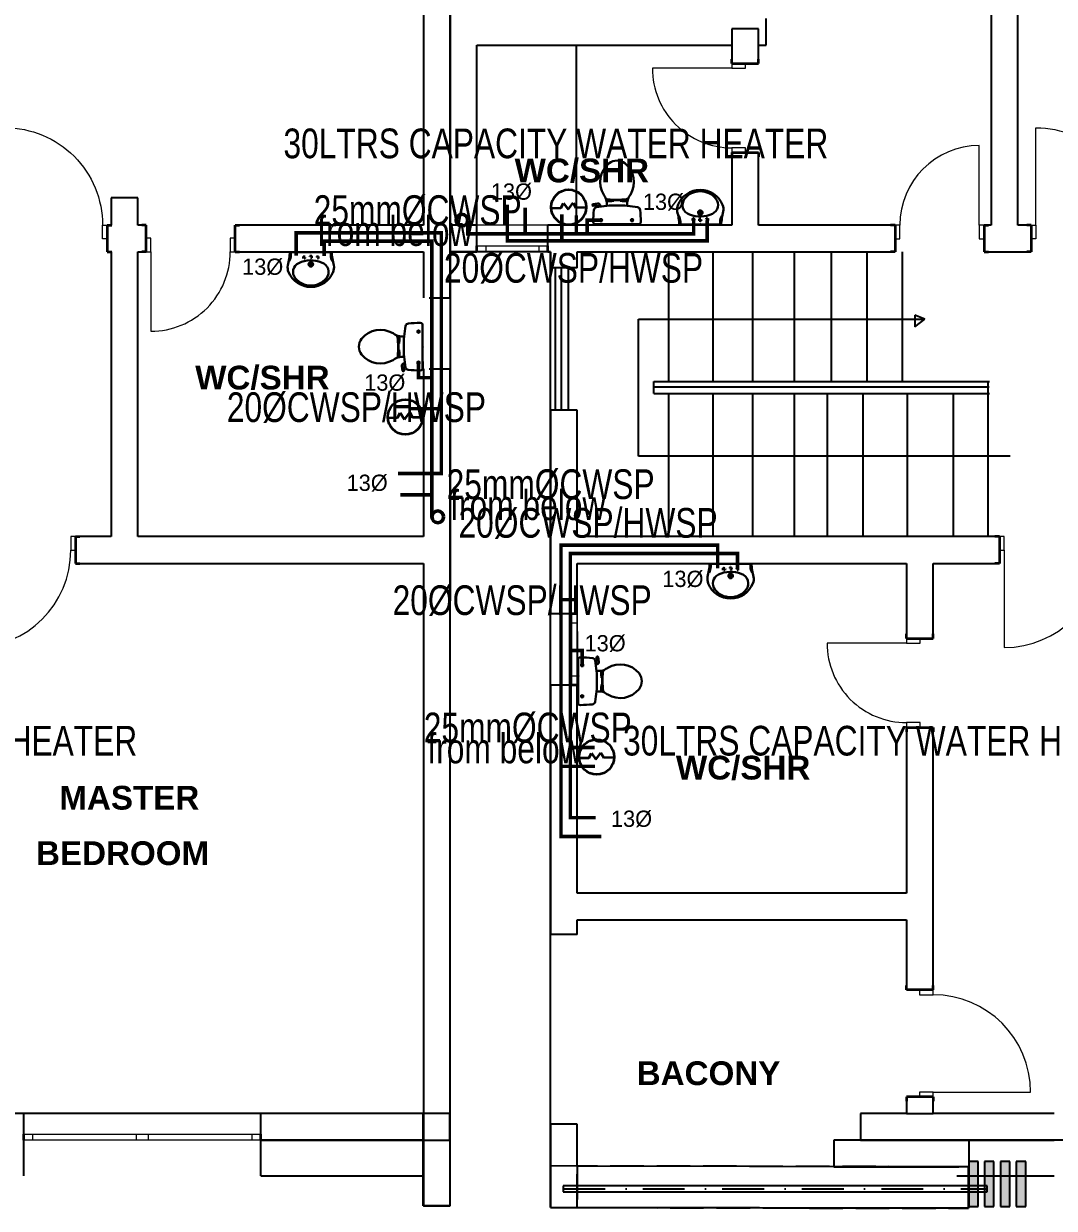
# Model space of a CAD drawing. Header units: inches. Extents: x 23 to 2032867, y 13 to 664695.
# Drawn here: x 450831 to 459518, y 490587 to 500566 of the extents above; entities that cross this region are included whole.
import ezdxf

# ---------------------------------------------------------------- set-up
doc = ezdxf.new("R2010")
doc.units = ezdxf.units.IN
doc.header["$MEASUREMENT"] = 0
for name, pattern in [('ACAD_ISO10W100', [18, 12, -3, 0, -3]), ('DASHDOT', [1, 0.5, -0.25, 0, -0.25]), ('DASHED1', [1, 0.3, -0.4, 0.3]), ('Dot & Dashed', [670.277762, 352.777767, -176.388884, 0, -141.111112]), ('DOTDASH', [1, 0.3, -0.2, 0, -0.2, 0.3]), ('Hidden Line', [391.222223, 282.222223, -109])]:
    doc.linetypes.add(name, pattern=pattern)
for name, color, linetype, lineweight, true_color in [('2D Drafting - General_Pen_No__62', 7, 'Continuous', 20, 0xaaaaaa), ('2D Drafting - General_Pen_No__82', 7, 'Continuous', 20, 0xaaaaaa), ('Annotation - Text_Pen_No__86', 7, 'Continuous', 20, 0x5555ff), ('ARCHICAD Doors_Pen_No__23', 7, 'Continuous', 20, 0xff6600), ('ARCHICAD Doors_Pen_No__3', 7, 'Continuous', 18, 0xff6600), ('ARCHICAD Windows_Pen_No__23', 7, 'Continuous', 20, 0xff6600), ('ARCHICAD Windows_Pen_No__3', 7, 'Continuous', 18, 0xff6600), ('Structural - Bearing_Pen_No__160', 7, 'Continuous', 20, 0xb4a35c), ('Structural - Bearing_Pen_No__87', 7, 'Continuous', 20, 0x6a6a6a), ('Structural - Bearing_Pen_No__89', 7, 'Continuous', 20, 0x71cebe)]:
    doc.layers.add(name, color=color, linetype=linetype, lineweight=lineweight, true_color=true_color)
for name, color, linetype, lineweight in [('ARCHICAD Doors_Pen_No__27', 7, 'Continuous', 35), ('ARCHICAD Windows_Pen_No__27', 7, 'Continuous', 35), ('Building', 8, 'Continuous', 18), ('Interior - Furniture _Pen_No__16', 124, 'Continuous', 20), ('Interior - Furniture _Pen_No__75', 6, 'Continuous', 20), ('Structural - Bearing_Pen_No__27', 7, 'Continuous', 35), ('WATER SUPPLY', 5, 'ACAD_ISO10W100', 50), ('watersupply', 4, 'DASHDOT', 25)]:
    doc.layers.add(name, color=color, linetype=linetype, lineweight=lineweight)
doc.styles.add('GENERATED_STYLE_2', font='arialbd.ttf')
doc.styles.add('SPIRITTXTSTYLE1', font='ORIG2')

msp = doc.modelspace()

# ---------------------------------------------------------------- hatches: boundary and pattern name
at = {"layer": 'Structural - Bearing_Pen_No__160', "linetype": 'Continuous', "lineweight": 25}
for points in [[(458796.898, 490979.81), (458796.898, 490600.78), (458876.898, 490600.78), (458876.898, 490979.81)], [(458928.732, 490979.81), (458928.732, 490600.78), (459008.732, 490600.78), (459008.732, 490979.81)], [(459063.484, 490979.81), (459063.484, 490600.78), (459143.484, 490600.78), (459143.484, 490979.81)], [(459198.235, 490979.81), (459198.235, 490600.78), (459278.235, 490600.78), (459278.235, 490979.81)]]:
    msp.add_hatch(color=8, dxfattribs=at).paths.add_polyline_path(points)

# ---------------------------------------------------------------- linework, layer by layer
at = {"color": 8, "linetype": 'Hidden Line'}
for p, q in [((455272.737, 490943.445), (455272.737, 490592.982)), ((455497.737, 490943.015), (455272.737, 490943.445)), ((458796.401, 490936.705), (455497.737, 490943.015)), ((455497.737, 490943.015), (455497.737, 490593.014)), ((455497.737, 490592.552), (455497.737, 490943.015)), ((458795.731, 490586.706), (458796.401, 490936.705)), ((455272.737, 490592.982), (455497.737, 490592.552)), ((455497.737, 490593.014), (458795.731, 490586.706))]:
    msp.add_line(p, q, dxfattribs=at)
at = {"layer": '2D Drafting - General_Pen_No__62', "color": 8, "linetype": 'Continuous', "lineweight": 25}
for p, q in [((456013.948, 496923.417), (456013.948, 498077.735)), ((456013.948, 498077.735), (458427.856, 498077.735)), ((458427.856, 498077.735), (458343.183, 498111.242)), ((458343.183, 498111.242), (458343.183, 498012.168)), ((458343.183, 498012.168), (458427.856, 498077.735)), ((459146.933, 496923.417), (456013.948, 496923.417))]:
    msp.add_line(p, q, dxfattribs=at)
at = {"layer": '2D Drafting - General_Pen_No__82', "color": 8, "linetype": 'Continuous', "lineweight": 25}
for p, q in [((456268.383, 497555.599), (456268.383, 498644.809)), ((456268.383, 497555.599), (456268.383, 498644.809)), ((456644.286, 497555.599), (456644.286, 498644.809)), ((456644.286, 497555.599), (456644.286, 498644.809)), ((456977.301, 497555.599), (456977.301, 498644.809)), ((456977.301, 497555.599), (456977.301, 498644.809)), ((457329.454, 497555.599), (457329.454, 498644.809)), ((457329.454, 497555.599), (457329.454, 498644.809)), ((457639.974, 497555.599), (457639.974, 498644.809)), ((457639.974, 497555.599), (457639.974, 498644.809)), ((457939.974, 497555.599), (457939.974, 498644.809)), ((457939.974, 497555.599), (457939.974, 498644.809)), ((458239.974, 497555.599), (458239.974, 498644.809)), ((458239.974, 497555.599), (458239.974, 498644.809)), ((455310.118, 498507.76), (455310.118, 497315.188)), ((455310.118, 498507.76), (455310.118, 497315.188)), ((455360.572, 498507.76), (455360.572, 497315.188)), ((455360.572, 498507.76), (455360.572, 497315.188)), ((455421.834, 498513.696), (455421.834, 497306.635)), ((455421.834, 498513.696), (455421.834, 497306.635)), ((456142.239, 497552.047), (458970.888, 497552.047)), ((456142.239, 497451.674), (456142.239, 497552.047)), ((456142.239, 497552.047), (458970.888, 497552.047)), ((456142.239, 497451.674), (456142.239, 497552.047)), ((456142.239, 497507.437), (458970.01, 497507.437)), ((456142.239, 497507.437), (458970.01, 497507.437)), ((458958.608, 497555.599), (458958.608, 496244.955)), ((458958.608, 497555.599), (458958.608, 496244.955)), ((456142.239, 497451.674), (458970.888, 497451.674)), ((456142.239, 497451.674), (458970.888, 497451.674)), ((456268.383, 496244.955), (456268.383, 497455.225)), ((456268.383, 496244.955), (456268.383, 497455.225)), ((456644.286, 496244.955), (456644.286, 497455.225)), ((456644.286, 496244.955), (456644.286, 497455.225)), ((456977.301, 496244.955), (456977.301, 497455.225)), ((456977.301, 496244.955), (456977.301, 497455.225)), ((457329.454, 496244.955), (457329.454, 497455.225)), ((457329.454, 496244.955), (457329.454, 497455.225)), ((457606.298, 496244.955), (457606.298, 497455.225)), ((457606.298, 496244.955), (457606.298, 497455.225)), ((457906.298, 496244.955), (457906.298, 497455.225)), ((457906.298, 496244.955), (457906.298, 497455.225)), ((458280.091, 496244.955), (458280.091, 497455.225)), ((458280.091, 496244.955), (458280.091, 497455.225)), ((458668.874, 496244.955), (458668.874, 497455.225)), ((458668.874, 496244.955), (458668.874, 497455.225))]:
    msp.add_line(p, q, dxfattribs=at)
at = {"layer": 'ARCHICAD Doors_Pen_No__23', "color": 8, "linetype": 'Continuous'}
for p, q in [((456800.473, 500230.498), (456800.473, 500190.498)), ((456915.473, 500230.498), (456800.473, 500230.498)), ((456800.473, 500190.498), (456915.473, 500190.498)), ((456915.473, 500190.498), (456915.473, 500230.498)), ((456915.473, 499520.498), (456800.473, 499520.498)), ((456800.473, 499520.498), (456800.473, 499480.498)), ((456800.473, 499480.498), (456915.473, 499480.498)), ((456915.473, 499480.498), (456915.473, 499520.498)), ((451496.28, 498754.599), (451496.28, 498869.599)), ((451496.28, 498869.599), (451536.28, 498869.599)), ((451536.28, 498869.599), (451536.28, 498754.599)), ((458216.016, 498869.599), (458176.016, 498869.599)), ((458176.016, 498869.599), (458176.016, 498754.599)), ((458216.016, 498754.599), (458216.016, 498869.599)), ((458926.016, 498869.599), (458886.016, 498869.599)), ((458886.016, 498869.599), (458886.016, 498754.599)), ((458926.016, 498754.599), (458926.016, 498869.599)), ((459323.298, 498869.599), (459363.298, 498869.599)), ((459323.298, 498754.599), (459323.298, 498869.599)), ((459363.298, 498869.599), (459363.298, 498754.599)), ((451536.28, 498754.599), (451496.28, 498754.599)), ((451903.038, 498759.599), (451863.038, 498759.599)), ((451863.038, 498759.599), (451863.038, 498644.599)), ((451903.038, 498644.599), (451903.038, 498759.599)), ((452613.038, 498759.599), (452573.038, 498759.599)), ((452573.038, 498759.599), (452573.038, 498644.599)), ((452613.038, 498644.599), (452613.038, 498759.599)), ((458176.016, 498754.599), (458216.016, 498754.599)), ((458886.016, 498754.599), (458926.016, 498754.599)), ((459363.298, 498754.599), (459323.298, 498754.599)), ((451863.038, 498644.599), (451903.038, 498644.599)), ((452573.038, 498644.599), (452613.038, 498644.599)), ((451268.043, 496244.955), (451228.043, 496244.955)), ((451228.043, 496244.955), (451228.043, 496129.955)), ((451268.043, 496129.955), (451268.043, 496244.955)), ((459095.061, 496244.955), (459055.061, 496244.955)), ((459055.061, 496244.955), (459055.061, 496129.955)), ((459095.061, 496129.955), (459095.061, 496244.955)), ((451228.043, 496129.955), (451268.043, 496129.955)), ((459055.061, 496129.955), (459095.061, 496129.955)), ((458272.713, 495388.101), (458272.713, 495348.101)), ((458387.713, 495388.101), (458272.713, 495388.101)), ((458387.713, 495348.101), (458387.713, 495388.101)), ((458272.713, 495348.101), (458387.713, 495348.101)), ((458387.713, 494678.101), (458272.713, 494678.101)), ((458272.713, 494678.101), (458272.713, 494638.101)), ((458272.713, 494638.101), (458387.713, 494638.101)), ((458387.713, 494638.101), (458387.713, 494678.101)), ((458382.713, 492425.969), (458382.713, 492385.969)), ((458497.713, 492425.969), (458382.713, 492425.969)), ((458382.713, 492385.969), (458497.713, 492385.969)), ((458497.713, 492385.969), (458497.713, 492425.969)), ((458497.713, 491565.969), (458382.713, 491565.969)), ((458382.713, 491565.969), (458382.713, 491525.969)), ((458382.713, 491525.969), (458497.713, 491525.969)), ((458497.713, 491525.969), (458497.713, 491565.969))]:
    msp.add_line(p, q, dxfattribs=at)
at = {"layer": 'ARCHICAD Doors_Pen_No__27', "color": 8, "linetype": 'Continuous'}
for p, q in [((456800.473, 500230.498), (456800.473, 500267.498)), ((456800.473, 500230.498), (456915.473, 500230.498)), ((456915.473, 500230.498), (457025.473, 500230.498)), ((457025.473, 500230.498), (457025.473, 500267.498)), ((456800.473, 499480.498), (456915.473, 499480.498)), ((456800.473, 499480.498), (456800.473, 499443.498)), ((456915.473, 499480.498), (457025.473, 499480.498)), ((457025.473, 499480.498), (457025.473, 499443.498)), ((451536.28, 498869.599), (451536.28, 498754.599)), ((451536.28, 498869.599), (451573.28, 498869.599)), ((451863.038, 498869.599), (451826.038, 498869.599)), ((451863.038, 498759.599), (451863.038, 498869.599)), ((452613.038, 498759.599), (452613.038, 498869.599)), ((452613.038, 498869.599), (452650.038, 498869.599)), ((458176.016, 498869.599), (458139.016, 498869.599)), ((458176.016, 498869.599), (458176.016, 498754.599)), ((458926.016, 498869.599), (458926.016, 498754.599)), ((458926.016, 498869.599), (458963.016, 498869.599)), ((459323.298, 498869.599), (459286.298, 498869.599)), ((459323.298, 498869.599), (459323.298, 498754.599)), ((451536.28, 498754.599), (451536.28, 498644.599)), ((451863.038, 498644.599), (451863.038, 498759.599)), ((452613.038, 498644.599), (452613.038, 498759.599)), ((458176.016, 498754.599), (458176.016, 498644.599)), ((458926.016, 498754.599), (458926.016, 498644.599)), ((459323.298, 498754.599), (459323.298, 498644.599)), ((451536.28, 498644.599), (451573.28, 498644.599)), ((451863.038, 498644.599), (451826.038, 498644.599)), ((452613.038, 498644.599), (452650.038, 498644.599)), ((458176.016, 498644.599), (458139.016, 498644.599)), ((458926.016, 498644.599), (458963.016, 498644.599)), ((459323.298, 498644.599), (459286.298, 498644.599)), ((451268.043, 496244.955), (451268.043, 496129.955)), ((451268.043, 496244.955), (451305.043, 496244.955)), ((459055.061, 496244.955), (459018.061, 496244.955)), ((459055.061, 496244.955), (459055.061, 496129.955)), ((451268.043, 496129.955), (451268.043, 496019.955)), ((459055.061, 496129.955), (459055.061, 496019.955)), ((451268.043, 496019.955), (451305.043, 496019.955)), ((459055.061, 496019.955), (459018.061, 496019.955)), ((458272.713, 495388.101), (458272.713, 495425.101)), ((458272.713, 495388.101), (458387.713, 495388.101)), ((458387.713, 495388.101), (458497.713, 495388.101)), ((458497.713, 495388.101), (458497.713, 495425.101)), ((458272.713, 494638.101), (458387.713, 494638.101)), ((458272.713, 494638.101), (458272.713, 494601.101)), ((458387.713, 494638.101), (458497.713, 494638.101)), ((458497.713, 494638.101), (458497.713, 494601.101)), ((458272.713, 492425.969), (458272.713, 492462.969)), ((458382.713, 492425.969), (458272.713, 492425.969)), ((458497.713, 492425.969), (458382.713, 492425.969)), ((458497.713, 492425.969), (458497.713, 492462.969)), ((458382.713, 491525.969), (458272.713, 491525.969)), ((458272.713, 491525.969), (458272.713, 491488.969)), ((458497.713, 491525.969), (458382.713, 491525.969)), ((458497.713, 491525.969), (458497.713, 491488.969))]:
    msp.add_line(p, q, dxfattribs=at)
at = {"layer": 'ARCHICAD Doors_Pen_No__3', "color": 8, "linetype": 'Continuous'}
for p, q in [((456800.473, 500190.498), (456130.473, 500190.498)), ((459363.298, 498869.599), (459363.298, 499689.599)), ((458886.016, 498869.599), (458886.016, 499539.599)), ((451903.038, 498644.599), (451903.038, 497974.599)), ((459095.061, 496129.955), (459095.061, 495309.955)), ((458272.713, 495348.101), (457602.713, 495348.101)), ((458497.713, 491565.969), (459317.713, 491565.969))]:
    msp.add_line(p, q, dxfattribs=at)
for centre, major_axis, start_param, end_param in [((456800.473, 500190.498), (473.762, 473.762), 2.35619449, 3.92699082), ((458886.016, 498869.599), (-473.762, 473.762), -0.78539816, 0.78539816), ((451903.038, 498644.599), (-473.762, 473.762), 2.35619449, 3.92699082), ((450408.043, 496129.955), (579.828, 579.828), 3.92699082, 5.49778714), ((459095.061, 496129.955), (579.828, 579.828), 3.92699082, 5.49778714), ((458272.713, 495348.101), (473.762, 473.762), 2.35619449, 3.92699082), ((458497.713, 491565.969), (-579.828, 579.828), 3.92699082, 5.49778714)]:
    msp.add_ellipse(centre, major_axis=major_axis, ratio=1, start_param=start_param, end_param=end_param, dxfattribs=at)
at = {"layer": 'ARCHICAD Doors_Pen_No__3', "color": 8, "linetype": 'Continuous', "extrusion": (0, 0, -1)}
for centre in [(450676.28, 498869.599), (459363.298, 498869.599)]:
    msp.add_ellipse(centre, major_axis=(-579.828, 579.828), ratio=1, start_param=0.78539816, end_param=2.35619449, dxfattribs=at)
at = {"layer": 'ARCHICAD Windows_Pen_No__23', "color": 8, "linetype": 'Continuous'}
for p, q in [((454650.487, 498694.599), (454725.487, 498694.599)), ((454725.487, 498694.599), (454725.487, 498644.599)), ((455175.487, 498644.599), (455175.487, 498694.599)), ((455175.487, 498694.599), (455250.487, 498694.599)), ((454725.487, 498644.599), (454650.487, 498644.599)), ((455250.487, 498644.599), (455175.487, 498644.599)), ((454200.487, 497644.514), (454200.487, 497719.514)), ((455447.737, 495593.479), (455447.737, 495518.479)), ((455497.737, 495518.479), (455497.737, 495593.479)), ((455447.737, 495518.479), (455497.737, 495518.479)), ((455497.737, 495068.479), (455447.737, 495068.479)), ((455447.737, 495068.479), (455447.737, 494993.479)), ((455497.737, 494993.479), (455497.737, 495068.479)), ((450831.441, 491210.357), (450906.441, 491210.357)), ((450906.441, 491210.357), (450906.441, 491160.357)), ((451781.441, 491160.357), (451781.441, 491210.357)), ((451781.441, 491210.357), (451831.441, 491210.357)), ((451831.441, 491210.357), (451881.441, 491210.357)), ((451881.441, 491210.357), (451881.441, 491160.357)), ((452756.441, 491160.357), (452756.441, 491210.357)), ((452756.441, 491210.357), (452831.441, 491210.357)), ((450906.441, 491160.357), (450831.441, 491160.357)), ((451831.441, 491160.357), (451781.441, 491160.357)), ((451881.441, 491160.357), (451831.441, 491160.357)), ((452831.441, 491160.357), (452756.441, 491160.357))]:
    msp.add_line(p, q, dxfattribs=at)
at = {"layer": 'ARCHICAD Windows_Pen_No__27', "color": 8, "linetype": 'Continuous'}
for p, q in [((454650.487, 498644.599), (454650.487, 498694.599)), ((455250.487, 498644.599), (455250.487, 498694.599)), ((455497.737, 495593.479), (455447.737, 495593.479)), ((455497.737, 494993.479), (455447.737, 494993.479)), ((450831.441, 491160.357), (450831.441, 491210.357)), ((452831.441, 491160.357), (452831.441, 491210.357))]:
    msp.add_line(p, q, dxfattribs=at)
at = {"layer": 'ARCHICAD Windows_Pen_No__3', "color": 8, "linetype": 'Continuous'}
for p, q in [((455250.487, 498869.599), (454650.487, 498869.599)), ((454725.487, 498694.599), (455175.487, 498694.599)), ((455250.487, 498644.599), (454650.487, 498644.599)), ((455175.487, 498644.599), (454725.487, 498644.599)), ((454425.487, 497657.831), (454425.487, 498257.831)), ((455272.737, 495593.479), (455272.737, 494993.479)), ((455497.737, 495593.479), (455497.737, 494993.479)), ((455447.737, 495518.479), (455447.737, 495068.479)), ((455497.737, 495068.479), (455497.737, 495518.479)), ((452831.441, 491385.357), (450831.441, 491385.357)), ((450906.441, 491210.357), (451781.441, 491210.357)), ((451881.441, 491210.357), (452756.441, 491210.357)), ((452831.441, 491160.357), (450831.441, 491160.357)), ((451781.441, 491160.357), (450906.441, 491160.357)), ((452756.441, 491160.357), (451881.441, 491160.357))]:
    msp.add_line(p, q, dxfattribs=at)
at = {"layer": 'Building', "linetype": 'Continuous', "lineweight": 30, "ltscale": 1000}
for p, q in [((455753.888, 499085.966), (455753.888, 499070.801)), ((455753.888, 499070.801), (455787.972, 499070.801)), ((455780.18, 499070.801), (455780.18, 499083.824)), ((455787.972, 499070.801), (455787.972, 499083.375)), ((455787.972, 499074.929), (455804.974, 499074.929)), ((455860.061, 499078.669), (455804.974, 499078.669)), ((455804.974, 499074.929), (455804.974, 499078.669)), ((455860.061, 499074.929), (455860.061, 499078.669)), ((455877.063, 499074.929), (455860.061, 499074.929)), ((455877.063, 499070.801), (455877.063, 499084.232)), ((455911.147, 499070.801), (455877.063, 499070.801)), ((455884.855, 499070.801), (455884.855, 499084.831)), ((455911.147, 499087.484), (455911.147, 499070.801)), ((455626.366, 499034.649), (455624.989, 499039.534)), ((455628.165, 499044.444), (455668.567, 499050.467)), ((455659.711, 499035.529), (455630.606, 499031.84)), ((455668.315, 499029.404), (455669.992, 499021.44)), ((455690.989, 499033.682), (455668.503, 499028.513)), ((455693.391, 499025.265), (455690.172, 499036.545)), ((455746.114, 499055.456), (455746.114, 499031.672)), ((455918.921, 499031.672), (455918.921, 499055.456)), ((455639.127, 498875.932), (456025.908, 498875.932)), ((456358.465, 498874.159), (456710.237, 498874.159)), ((456358.465, 498874.159, -1683.122), (456710.237, 498874.159, -1683.122)), ((456368.579, 498874.159), (456366.703, 498896.506)), ((456368.579, 498874.159, -1683.122), (456366.703, 498896.506, -1683.122)), ((456700.123, 498874.159), (456701.999, 498896.506)), ((456700.123, 498874.159, -1683.122), (456701.999, 498896.506, -1683.122)), ((453427.505, 498640.124), (453075.732, 498640.124)), ((453427.505, 498640.124, -1683.122), (453075.732, 498640.124, -1683.122)), ((453085.846, 498640.124), (453083.97, 498617.777)), ((453085.846, 498640.124, -1683.122), (453083.97, 498617.777, -1683.122)), ((453417.391, 498640.124), (453419.266, 498617.777)), ((453417.391, 498640.124, -1683.122), (453419.266, 498617.777, -1683.122)), ((454194.154, 497651.838), (454194.154, 498038.619)), ((453982.602, 497923.858), (453999.285, 497923.858)), ((453999.285, 497897.566), (453985.255, 497897.566)), ((453999.285, 497889.774), (453985.855, 497889.774)), ((453995.157, 497889.774), (453995.157, 497872.772)), ((453999.285, 497923.858), (453999.285, 497889.774)), ((454038.414, 497931.632), (454014.63, 497931.632)), ((453999.285, 497792.891), (453986.262, 497792.891)), ((453999.285, 497800.683), (453986.711, 497800.683)), ((453995.157, 497872.772), (453991.417, 497872.772)), ((453991.417, 497872.772), (453991.417, 497817.685)), ((453995.157, 497817.685), (453991.417, 497817.685)), ((453995.157, 497800.683), (453995.157, 497817.685)), ((453999.285, 497766.599), (453999.285, 497800.683)), ((453984.12, 497766.599), (453999.285, 497766.599)), ((454014.63, 497758.825), (454038.414, 497758.825)), ((454025.642, 497640.876), (454019.62, 497681.278)), ((454044.821, 497706.102), (454033.541, 497702.883)), ((454036.404, 497703.7), (454041.573, 497681.214)), ((454040.682, 497681.026), (454048.646, 497682.703)), ((454035.438, 497639.077), (454030.552, 497637.7)), ((454034.557, 497672.422), (454038.246, 497643.317)), ((456965.477, 496015.395), (456613.704, 496015.395)), ((456965.477, 496015.395, -1683.122), (456613.704, 496015.395, -1683.122)), ((456623.818, 496015.395), (456621.942, 495993.047)), ((456623.818, 496015.395, -1683.122), (456621.942, 495993.047, -1683.122)), ((456955.363, 496015.395), (456957.238, 495993.047)), ((456955.363, 496015.395, -1683.122), (456957.238, 495993.047, -1683.122)), ((455504.071, 495220.491), (455504.071, 494833.711)), ((455657.543, 495191.303), (455649.579, 495189.626)), ((455661.821, 495168.63), (455656.651, 495191.115)), ((455663.668, 495199.908), (455659.979, 495229.012)), ((455662.787, 495233.252), (455667.672, 495234.629)), ((455672.583, 495231.454), (455678.605, 495191.051)), ((455653.403, 495166.228), (455664.683, 495169.447)), ((455683.595, 495113.504), (455659.811, 495113.504)), ((455698.94, 495105.731), (455698.94, 495071.646)), ((455714.104, 495105.731), (455698.94, 495105.731)), ((455698.94, 495079.438), (455711.962, 495079.438)), ((455698.94, 495071.646), (455711.513, 495071.646)), ((455698.94, 494948.471), (455698.94, 494982.555)), ((455698.94, 494982.555), (455712.37, 494982.555)), ((455703.068, 495071.646), (455703.068, 495054.644)), ((455703.068, 495054.644), (455706.807, 495054.644)), ((455703.068, 494982.555), (455703.068, 494999.557)), ((455703.068, 494999.557), (455706.807, 494999.557)), ((455706.807, 494999.557), (455706.807, 495054.644)), ((455659.811, 494940.697), (455683.595, 494940.697)), ((455698.94, 494974.763), (455712.97, 494974.763)), ((455715.622, 494948.471), (455698.94, 494948.471))]:
    msp.add_line(p, q, dxfattribs=at)
at = {"layer": 'Building', "linetype": 'Continuous', "lineweight": 30, "ltscale": 50}
for p, q in [((456560.7, 498975.041), (456508.002, 498975.041)), ((456560.7, 498975.041, -1683.122), (456508.002, 498975.041, -1683.122)), ((456534.351, 498947.777), (456534.351, 499001.977)), ((456534.351, 498947.777, -1683.122), (456534.351, 499001.977, -1683.122)), ((455681.84, 498910.997), (455713.584, 498910.997)), ((455697.712, 498926.869), (455697.712, 498895.126)), ((455943.522, 498910.997), (455975.54, 498910.997)), ((455959.531, 498927.006), (455959.531, 498894.988)), ((453225.27, 498539.242), (453277.967, 498539.242)), ((453225.27, 498539.242, -1683.122), (453277.967, 498539.242, -1683.122)), ((453251.618, 498566.507), (453251.618, 498512.306)), ((453251.618, 498566.507, -1683.122), (453251.618, 498512.306, -1683.122)), ((454159.089, 497956.233), (454159.089, 497988.251)), ((454143.08, 497972.242), (454175.098, 497972.242)), ((454143.217, 497710.423), (454174.961, 497710.423)), ((454159.089, 497694.551), (454159.089, 497726.295)), ((456763.242, 495914.512), (456815.939, 495914.512)), ((456763.242, 495914.512, -1683.122), (456815.939, 495914.512, -1683.122)), ((456789.59, 495941.777), (456789.59, 495887.577)), ((456789.59, 495941.777, -1683.122), (456789.59, 495887.577, -1683.122)), ((455555.008, 495161.906), (455523.264, 495161.906)), ((455539.136, 495177.778), (455539.136, 495146.035)), ((455555.145, 494900.087), (455523.127, 494900.087)), ((455539.136, 494916.097), (455539.136, 494884.078))]:
    msp.add_line(p, q, dxfattribs=at)
at = {"layer": 'Building', "linetype": 'Continuous', "ltscale": 200}
for p, q in [((455838.851, 498869.599), (455826.184, 498882.266)), ((455826.184, 498882.266), (455826.184, 498869.599)), ((455826.184, 498869.599), (455838.851, 498882.266)), ((455838.851, 498882.266), (455838.851, 498869.599)), ((454187.82, 497851.562), (454200.487, 497851.562)), ((454200.487, 497851.562), (454187.82, 497838.895)), ((454200.487, 497838.895), (454187.82, 497851.562)), ((454187.82, 497838.895), (454200.487, 497838.895)), ((455497.737, 495020.767), (455510.404, 495033.434)), ((455510.404, 495033.434), (455497.737, 495033.434)), ((455497.737, 495033.434), (455510.404, 495020.767)), ((455510.404, 495020.767), (455497.737, 495020.767))]:
    msp.add_line(p, q, dxfattribs=at)
at = {"layer": 'Building', "linetype": 'DASHED1', "lineweight": 30, "ltscale": 50}
for p, q in [((456460.557, 498917.844), (456495.937, 498917.844)), ((456460.557, 498917.844, -1683.122), (456495.937, 498917.844, -1683.122)), ((456478.247, 498900.802), (456478.247, 498935.726)), ((456478.247, 498900.802, -1683.122), (456478.247, 498935.726, -1683.122)), ((456516.661, 498913.432), (456552.041, 498913.432)), ((456516.661, 498913.432, -1683.122), (456552.041, 498913.432, -1683.122)), ((456534.351, 498896.389), (456534.351, 498931.314)), ((456534.351, 498896.389, -1683.122), (456534.351, 498931.314, -1683.122)), ((456608.145, 498917.844), (456572.765, 498917.844)), ((456608.145, 498917.844, -1683.122), (456572.765, 498917.844, -1683.122)), ((456590.455, 498900.802), (456590.455, 498935.726)), ((456590.455, 498900.802, -1683.122), (456590.455, 498935.726, -1683.122)), ((453177.824, 498596.439), (453213.204, 498596.439)), ((453177.824, 498596.439, -1683.122), (453213.204, 498596.439, -1683.122)), ((453195.514, 498613.482), (453195.514, 498578.557)), ((453195.514, 498613.482, -1683.122), (453195.514, 498578.557, -1683.122)), ((453269.309, 498600.851), (453233.928, 498600.851)), ((453269.309, 498600.851, -1683.122), (453233.928, 498600.851, -1683.122)), ((453251.618, 498617.894), (453251.618, 498582.97)), ((453251.618, 498617.894, -1683.122), (453251.618, 498582.97, -1683.122)), ((453325.413, 498596.439), (453290.032, 498596.439)), ((453325.413, 498596.439, -1683.122), (453290.032, 498596.439, -1683.122)), ((453307.722, 498613.482), (453307.722, 498578.557)), ((453307.722, 498613.482, -1683.122), (453307.722, 498578.557, -1683.122)), ((456733.486, 495988.752), (456733.486, 495953.828)), ((456733.486, 495988.752, -1683.122), (456733.486, 495953.828, -1683.122)), ((456789.59, 495993.164), (456789.59, 495958.24)), ((456789.59, 495993.164, -1683.122), (456789.59, 495958.24, -1683.122)), ((456845.694, 495988.752), (456845.694, 495953.828)), ((456845.694, 495988.752, -1683.122), (456845.694, 495953.828, -1683.122)), ((456715.796, 495971.709), (456751.176, 495971.709)), ((456715.796, 495971.709, -1683.122), (456751.176, 495971.709, -1683.122)), ((456807.28, 495976.122), (456771.9, 495976.122)), ((456807.28, 495976.122, -1683.122), (456771.9, 495976.122, -1683.122)), ((456863.384, 495971.709), (456828.004, 495971.709)), ((456863.384, 495971.709, -1683.122), (456828.004, 495971.709, -1683.122))]:
    msp.add_line(p, q, dxfattribs=at)
at = {"layer": 'Building', "linetype": 'Continuous', "lineweight": 30, "ltscale": 200}
for p, q in [((456538.911, 498869.599), (456529.791, 498878.719)), ((456529.791, 498878.719), (456529.791, 498869.599)), ((456529.791, 498869.599), (456538.911, 498878.719)), ((456538.911, 498869.599, -1683.122), (456529.791, 498878.719, -1683.122)), ((456529.791, 498878.719, -1683.122), (456529.791, 498869.599, -1683.122)), ((456529.791, 498869.599, -1683.122), (456538.911, 498878.719, -1683.122)), ((456538.911, 498878.719), (456538.911, 498869.599)), ((456538.911, 498878.719, -1683.122), (456538.911, 498869.599, -1683.122)), ((453247.058, 498635.564), (453247.058, 498644.684)), ((453247.058, 498644.684), (453256.178, 498635.564)), ((453256.178, 498644.684), (453247.058, 498635.564)), ((453247.058, 498635.564, -1683.122), (453247.058, 498644.684, -1683.122)), ((453247.058, 498644.684, -1683.122), (453256.178, 498635.564, -1683.122)), ((453256.178, 498644.684, -1683.122), (453247.058, 498635.564, -1683.122)), ((453256.178, 498635.564), (453256.178, 498644.684)), ((453256.178, 498635.564, -1683.122), (453256.178, 498644.684, -1683.122)), ((456785.03, 496010.834), (456785.03, 496019.955)), ((456785.03, 496019.955), (456794.15, 496010.834)), ((456794.15, 496019.955), (456785.03, 496010.834)), ((456785.03, 496010.834, -1683.122), (456785.03, 496019.955, -1683.122)), ((456785.03, 496019.955, -1683.122), (456794.15, 496010.834, -1683.122)), ((456794.15, 496019.955, -1683.122), (456785.03, 496010.834, -1683.122)), ((456794.15, 496010.834), (456794.15, 496019.955)), ((456794.15, 496010.834, -1683.122), (456794.15, 496019.955, -1683.122))]:
    msp.add_line(p, q, dxfattribs=at)
at = {"layer": 'Building', "linetype": 'Continuous', "lineweight": 30, "ltscale": 1000}
for centre, radius in [((456534.351, 498975.041), 18.608), ((456534.351, 498975.041, -1683.122), 18.608), ((456534.351, 498975.041), 10.99), ((456534.351, 498975.041, -1683.122), 10.99), ((453251.618, 498539.242), 18.608), ((453251.618, 498539.242, -1683.122), 18.608), ((453251.618, 498539.242), 10.99), ((453251.618, 498539.242, -1683.122), 10.99), ((456789.59, 495914.512), 18.608), ((456789.59, 495914.512, -1683.122), 18.608), ((456789.59, 495914.512), 10.99), ((456789.59, 495914.512, -1683.122), 10.99)]:
    msp.add_circle(centre, radius, dxfattribs=at)
at = {"layer": 'Building', "linetype": 'Continuous', "lineweight": 30, "ltscale": 50}
for centre in [(455697.712, 498910.997), (455959.531, 498910.997), (454159.089, 497972.242), (454159.089, 497710.423), (455539.136, 495161.906), (455539.136, 494900.087)]:
    msp.add_circle(centre, 9.351, dxfattribs=at)
at = {"layer": 'Building', "linetype": 'DASHED1', "lineweight": 30, "ltscale": 50}
for centre in [(456478.247, 498917.844), (456478.247, 498917.844, -1683.122), (456534.351, 498913.432), (456534.351, 498913.432, -1683.122), (456590.455, 498917.844), (456590.455, 498917.844, -1683.122), (453195.514, 498596.439), (453195.514, 498596.439, -1683.122), (453251.618, 498600.851), (453251.618, 498600.851, -1683.122), (453307.722, 498596.439), (453307.722, 498596.439, -1683.122), (456733.486, 495971.709), (456733.486, 495971.709, -1683.122), (456789.59, 495976.122), (456789.59, 495976.122, -1683.122), (456845.694, 495971.709), (456845.694, 495971.709, -1683.122)]:
    msp.add_circle(centre, 9.504, dxfattribs=at)
at = {"layer": 'Building', "linetype": 'Continuous', "lineweight": 30, "ltscale": 1000}
for centre, radius, start, end in [((455895.217, 499231.307), 204.567, 129.1208282, 211.0923054), ((455832.517, 499308.401), 105.195, 50.8791806, 129.1208282), ((455769.818, 499231.307), 204.567, 328.9077103, 50.8791806), ((456020.314, 499306.747), 350.65, 211.0923054, 213.8429316), ((455645.548, 499055.456), 100.566, 0.0000019, 33.8429404), ((455755.494, 499101.467), 15.584, 217.7817379, 264.3005444), ((455825.594, 499803.84), 721.447, 264.3005444, 276.9358206), ((455910.832, 499103.143), 15.584, 276.9358105, 322.5800181), ((456019.487, 499055.456), 100.566, 146.1570684, 180), ((455644.722, 499306.747), 350.65, 326.1570702, 328.9077103), ((456534.356, 498962.913), 203.147, 22.4424723, 158.1531127), ((456534.356, 498962.913, -1683.122), 203.147, 22.4424723, 158.1531127), ((456468.282, 499039.064), 83.628, 141.6817737, 253.2461383), ((456468.282, 499039.064, -1683.122), 83.628, 141.6817737, 253.2461383), ((456534.351, 498986.031), 168.347, 38.53754, 141.4625075), ((456534.351, 498986.031, -1683.122), 168.347, 38.53754, 141.4625075), ((456601.375, 499039.416), 82.661, 295.2174734, 38.537704), ((456601.375, 499039.416, -1683.122), 82.661, 295.2174734, 38.537704), ((455628.739, 499040.591), 3.896, 98.4778948, 195.7397884), ((455630.116, 499035.705), 3.896, 195.7397884, 277.2238087), ((456527.986, 498897.462), 896.106, 173.6508475, 180), ((455663.334, 498993.671), 26.118, 100.7270761, 173.6508475), ((455832.518, 498100.605), 935.068, 95.3019114, 100.7270761), ((455660.69, 499027.799), 7.792, 11.8886154, 97.22379), ((455671.439, 499031.199), 19.481, 15.9271971, 98.4778948), ((455832.338, 498102.545), 933.119, 84.6980974, 95.3019114), ((455832.518, 498100.605), 935.068, 79.2903908, 84.6980974), ((456001.359, 498993.354), 26.494, 6.330877, 79.2903908), ((455137.049, 498897.462), 896.106, 0.0000019, 6.330877), ((456442.584, 499000.719), 103.901, 157.5093438, 189.5474663), ((456442.584, 499000.719, -1683.122), 103.901, 157.5093438, 189.5474663), ((455776.215, 498832.672), 583.726, 4.075602, 14.9730049), ((455776.215, 498832.672, -1683.122), 583.726, 4.075602, 14.9730049), ((456460.09, 498990.151), 124.156, 155.8931025, 156.0931451), ((456460.09, 498990.151, -1683.122), 124.156, 155.8931025, 156.0931451), ((457292.487, 498832.672), 583.726, 165.0270052, 175.9244355), ((457292.487, 498832.672, -1683.122), 583.726, 165.0270052, 175.9244355), ((456626.118, 499000.719), 103.901, 350.4525984, 22.4906661), ((456626.118, 499000.719, -1683.122), 103.901, 350.4525984, 22.4906661), ((455665.693, 498896.86), 33.819, 178.9808265, 218.2302081), ((455999.342, 498896.86), 33.819, 321.7697938, 1.0191617), ((456262.802, 498896.506), 103.901, 0.0000006, 30.0992783), ((456262.802, 498896.506, -1683.122), 103.901, 0.0000006, 30.0992783), ((456533.998, 499179.392), 238.006, 247.8276538, 295.5349405), ((456533.998, 499179.392, -1683.122), 238.006, 247.8276538, 295.5349405), ((456805.9, 498896.507), 103.901, 149.9007316, 180.0000094), ((456805.9, 498896.507, -1683.122), 103.901, 149.9007316, 180.0000094), ((452493.482, 498681.611), 583.726, 345.0270052, 355.9244355), ((452493.482, 498681.611, -1683.122), 583.726, 345.0270052, 355.9244355), ((452980.069, 498617.777), 103.901, 329.9007316, 0.0000094), ((452980.069, 498617.777, -1683.122), 103.901, 329.9007316, 0.0000094), ((453251.971, 498334.892), 238.006, 67.8276538, 115.5349405), ((453251.971, 498334.892, -1683.122), 238.006, 67.8276538, 115.5349405), ((453523.167, 498617.777), 103.901, 180.0000006, 210.0992783), ((453523.167, 498617.777, -1683.122), 103.901, 180.0000006, 210.0992783), ((454009.755, 498681.611), 583.726, 184.075602, 194.9730049), ((454009.755, 498681.611, -1683.122), 583.726, 184.075602, 194.9730049), ((453159.851, 498513.564), 103.901, 170.4525984, 202.4906661), ((453159.851, 498513.564, -1683.122), 103.901, 170.4525984, 202.4906661), ((453251.614, 498551.371), 203.147, 202.4424723, 338.1531127), ((453251.614, 498551.371, -1683.122), 203.147, 202.4424723, 338.1531127), ((453184.594, 498474.867), 82.661, 115.2174734, 218.537704), ((453184.594, 498474.867, -1683.122), 82.661, 115.2174734, 218.537704), ((453317.687, 498475.219), 83.628, 321.6817737, 73.2461383), ((453317.687, 498475.219, -1683.122), 83.628, 321.6817737, 73.2461383), ((453325.88, 498524.133), 124.156, 335.8931025, 336.0931451), ((453325.88, 498524.133, -1683.122), 124.156, 335.8931025, 336.0931451), ((453343.385, 498513.564), 103.901, 337.5093438, 9.5474663), ((453343.385, 498513.564, -1683.122), 103.901, 337.5093438, 9.5474663), ((453251.618, 498528.252), 168.347, 218.53754, 321.4625075), ((453251.618, 498528.252, -1683.122), 168.347, 218.53754, 321.4625075), ((453838.779, 497782.529), 204.567, 58.9077103, 140.8791806), ((454969.481, 497845.228), 935.068, 169.2903908, 174.6980974), ((454076.732, 498014.07), 26.494, 96.330877, 169.2903908), ((454172.625, 497149.76), 896.106, 90.0000019, 96.330877), ((454173.226, 498012.053), 33.819, 51.7697938, 91.0191617), ((453761.685, 497845.228), 105.195, 140.8791806, 219.1208282), ((453763.339, 497657.433), 350.65, 56.1570702, 58.9077103), ((454014.63, 498032.198), 100.566, 236.1570684, 270), ((453966.943, 497923.543), 15.584, 6.9358105, 52.5800181), ((453266.246, 497838.305), 721.447, 354.3005444, 6.9358206), ((454967.541, 497845.048), 933.119, 174.6980974, 185.3019114), ((453838.779, 497907.928), 204.567, 219.1208282, 301.0923054), ((453763.339, 498033.025), 350.65, 301.0923054, 303.8429316), ((454014.63, 497658.259), 100.566, 90.0000019, 123.8429404), ((453968.619, 497768.205), 15.584, 307.7817379, 354.3005444), ((454038.887, 497684.15), 19.481, 105.9271971, 188.4778948), ((454042.287, 497673.401), 7.792, 101.8886154, 187.22379), ((454969.481, 497845.228), 935.068, 185.3019114, 190.7270761), ((454029.495, 497641.45), 3.896, 188.4778948, 285.7397884), ((454034.381, 497642.827), 3.896, 285.7397884, 7.2238087), ((454076.415, 497676.045), 26.118, 190.7270761, 263.6508475), ((454172.625, 498540.697), 896.106, 263.6508475, 270), ((454173.226, 497678.404), 33.819, 268.9808265, 308.2302081), ((456031.454, 496056.881), 583.726, 345.0270052, 355.9244355), ((456031.454, 496056.881, -1683.122), 583.726, 345.0270052, 355.9244355), ((456518.041, 495993.047), 103.901, 329.9007316, 0.0000094), ((456518.041, 495993.047, -1683.122), 103.901, 329.9007316, 0.0000094), ((457061.139, 495993.047), 103.901, 180.0000006, 210.0992783), ((457061.139, 495993.047, -1683.122), 103.901, 180.0000006, 210.0992783), ((457547.727, 496056.881), 583.726, 184.075602, 194.9730049), ((457547.727, 496056.881, -1683.122), 583.726, 184.075602, 194.9730049), ((456697.823, 495888.834), 103.901, 170.4525984, 202.4906661), ((456697.823, 495888.834, -1683.122), 103.901, 170.4525984, 202.4906661), ((456722.566, 495850.138), 82.661, 115.2174734, 218.537704), ((456722.566, 495850.138, -1683.122), 82.661, 115.2174734, 218.537704), ((456789.943, 495710.162), 238.006, 67.8276538, 115.5349405), ((456789.943, 495710.162, -1683.122), 238.006, 67.8276538, 115.5349405), ((456855.659, 495850.49), 83.628, 321.6817737, 73.2461383), ((456855.659, 495850.49, -1683.122), 83.628, 321.6817737, 73.2461383), ((456881.357, 495888.834), 103.901, 337.5093438, 9.5474663), ((456881.357, 495888.834, -1683.122), 103.901, 337.5093438, 9.5474663), ((456789.585, 495926.641), 203.147, 202.4424723, 338.1531127), ((456789.585, 495926.641, -1683.122), 203.147, 202.4424723, 338.1531127), ((456789.59, 495903.523), 168.347, 218.53754, 321.4625075), ((456789.59, 495903.523, -1683.122), 168.347, 218.53754, 321.4625075), ((456863.852, 495899.403), 124.156, 335.8931025, 336.0931451), ((456863.852, 495899.403, -1683.122), 124.156, 335.8931025, 336.0931451), ((455524.999, 495193.925), 33.819, 88.9808265, 128.2302081), ((455525.6, 494331.632), 896.106, 83.6508475, 90), ((455621.809, 495196.284), 26.118, 10.7270761, 83.6508475), ((454728.744, 495027.101), 935.068, 5.3019114, 10.7270761), ((455655.937, 495198.928), 7.792, 281.8886154, 7.22379), ((455663.844, 495229.502), 3.896, 105.7397884, 187.2238087), ((455659.337, 495188.179), 19.481, 285.9271971, 8.4778948), ((455668.729, 495230.879), 3.896, 8.4778948, 105.7397884), ((454730.684, 495027.281), 933.119, 354.6980974, 5.3019114), ((455683.595, 495214.07), 100.566, 270.0000019, 303.8429404), ((456431.979, 495034.025), 721.447, 174.3005444, 186.9358206), ((455729.605, 495104.124), 15.584, 127.7817379, 174.3005444), ((455934.885, 494839.305), 350.65, 121.0923054, 123.8429316), ((455859.445, 494964.401), 204.567, 39.1208282, 121.0923054), ((455936.54, 495027.101), 105.195, 320.8791806, 39.1208282), ((454728.744, 495027.101), 935.068, 349.2903908, 354.6980974), ((455683.595, 494840.131), 100.566, 56.1570684, 90), ((455731.282, 494948.786), 15.584, 186.9358105, 232.5800181), ((455934.885, 495214.897), 350.65, 236.1570702, 238.9077103), ((455859.445, 495089.8), 204.567, 238.9077103, 320.8791806), ((455524.999, 494860.276), 33.819, 231.7697938, 271.0191617), ((455525.6, 495722.569), 896.106, 270.0000019, 276.330877), ((455621.492, 494858.26), 26.494, 276.330877, 349.2903908)]:
    msp.add_arc(centre, radius, start, end, dxfattribs=at)
at = {"layer": 'Interior - Furniture _Pen_No__16', "color": 8, "linetype": 'Continuous', "lineweight": 25}
for p, q in [((455379.235, 490776.226), (455379.235, 490726.226)), ((458953.082, 490776.226), (455379.235, 490776.226)), ((455379.235, 490726.226), (458953.082, 490726.226)), ((458953.082, 490726.226), (458953.082, 490776.226))]:
    msp.add_line(p, q, dxfattribs=at)
at = {"layer": 'Interior - Furniture _Pen_No__16', "color": 8, "linetype": 'Dot & Dashed', "lineweight": 25}
msp.add_line((455379.235, 490751.226), (458953.082, 490751.226), dxfattribs=at)
at = {"layer": 'Interior - Furniture _Pen_No__75', "color": 8, "linetype": 'Continuous', "lineweight": 25}
for p, q in [((455497.737, 495446.636), (455497.737, 495073.099)), ((455497.737, 495400.842), (455497.737, 495118.893)), ((455497.737, 495073.099), (455512.812, 495065.998))]:
    msp.add_line(p, q, dxfattribs=at)
at = {"layer": 'Structural - Bearing_Pen_No__27', "color": 8, "linetype": 'Continuous', "lineweight": 25}
for p, q in [((454200.487, 503385.357), (454200.487, 498869.599)), ((454425.487, 503385.357), (454425.487, 498869.599)), ((458984.755, 503385.357), (458984.755, 498869.599)), ((459209.755, 498869.599), (459209.755, 503385.357)), ((457090.558, 500384.391), (457090.558, 500609.391)), ((457025.473, 500522.857), (456800.473, 500522.857)), ((456800.473, 500522.857), (456800.473, 500230.498)), ((457025.473, 500230.498), (457025.473, 500522.857)), ((454425.487, 498869.599), (454425.487, 500384.391)), ((454650.487, 500384.391), (456800.473, 500384.391)), ((454650.487, 498869.599), (454650.487, 500384.391)), ((455489.384, 500384.391), (455489.384, 498869.599)), ((457025.473, 500384.391), (457090.558, 500384.391)), ((456800.473, 500230.498), (456800.473, 500267.498)), ((456800.473, 500230.498), (456915.473, 500230.498)), ((456915.473, 500230.498), (457025.473, 500230.498)), ((457025.473, 500230.498), (457025.473, 500267.498)), ((456800.473, 499480.498), (456800.473, 499443.498)), ((456800.473, 499480.498), (456915.473, 499480.498)), ((456800.473, 499480.498), (456800.473, 498869.599)), ((456915.473, 499480.498), (457025.473, 499480.498)), ((457025.473, 499480.498), (457025.473, 499443.498)), ((457025.473, 498869.599), (457025.473, 499480.498)), ((451794.379, 499098.03), (451569.379, 499098.03)), ((451569.379, 499098.03), (451569.379, 498869.599)), ((451794.379, 498869.599), (451794.379, 499098.03)), ((451536.28, 498869.599), (451573.28, 498869.599)), ((451536.28, 498869.599), (451536.28, 498754.599)), ((451569.379, 498869.599), (451536.28, 498869.599)), ((451863.038, 498869.599), (451794.379, 498869.599)), ((451863.038, 498869.599), (451826.038, 498869.599)), ((451863.038, 498759.599), (451863.038, 498869.599)), ((452613.038, 498869.599), (452650.038, 498869.599)), ((452613.038, 498759.599), (452613.038, 498869.599)), ((454200.487, 498869.599), (452613.038, 498869.599)), ((454650.487, 498869.599), (454425.487, 498869.599)), ((454650.487, 498694.599), (454650.487, 498869.599)), ((455250.487, 498694.599), (455250.487, 498869.599)), ((456800.473, 498869.599), (455250.487, 498869.599)), ((455475.487, 498869.599), (455250.487, 498869.599)), ((458176.016, 498869.599), (457025.473, 498869.599)), ((458176.016, 498869.599), (458139.016, 498869.599)), ((458176.016, 498869.599), (458176.016, 498754.599)), ((458926.016, 498869.599), (458963.016, 498869.599)), ((458926.016, 498869.599), (458926.016, 498754.599)), ((458984.755, 498869.599), (458926.016, 498869.599)), ((459323.298, 498869.599), (459209.755, 498869.599)), ((459323.298, 498869.599), (459286.298, 498869.599)), ((459323.298, 498869.599), (459323.298, 498754.599)), ((451536.28, 498754.599), (451536.28, 498644.599)), ((451863.038, 498644.599), (451863.038, 498759.599)), ((452613.038, 498644.599), (452613.038, 498759.599)), ((454650.487, 498644.599), (454650.487, 498694.599)), ((455250.487, 498644.599), (455250.487, 498694.599)), ((458176.016, 498754.599), (458176.016, 498644.599)), ((458926.016, 498754.599), (458926.016, 498644.599)), ((459323.298, 498754.599), (459323.298, 498644.599)), ((451536.28, 498644.599), (451573.28, 498644.599)), ((451536.28, 498644.599), (451569.379, 498644.599)), ((451569.379, 498644.599), (451569.379, 496244.955)), ((451794.379, 498644.599), (451863.038, 498644.599)), ((451794.379, 496244.955), (451794.379, 498644.599)), ((451863.038, 498644.599), (451826.038, 498644.599)), ((452613.038, 498644.599), (452650.038, 498644.599)), ((452613.038, 498644.599), (454200.487, 498644.599)), ((454200.487, 498644.599), (454200.487, 498257.831)), ((454425.487, 498257.831), (454425.487, 498644.599)), ((454425.487, 498644.599), (454650.487, 498644.599)), ((455250.487, 498644.599), (455272.737, 498644.599)), ((455272.737, 498644.599), (455272.737, 498510.166)), ((455497.737, 498644.599), (458176.016, 498644.599)), ((455497.737, 498510.166), (455497.737, 498644.599)), ((458176.016, 498644.599), (458139.016, 498644.599)), ((458926.016, 498644.599), (458963.016, 498644.599)), ((458926.016, 498644.599), (459323.298, 498644.599)), ((459323.298, 498644.599), (459286.298, 498644.599)), ((455497.737, 498510.166), (455272.737, 498510.166)), ((454250.487, 498257.831), (454425.487, 498257.831)), ((454200.487, 497657.831), (454200.487, 496244.955)), ((454250.487, 497657.831), (454425.487, 497657.831)), ((454425.487, 490608.728), (454425.487, 497657.831)), ((455497.737, 497310.166), (455272.737, 497310.166)), ((455272.737, 497310.166), (455272.737, 496019.955)), ((455497.737, 496244.955), (455497.737, 497310.166)), ((451268.043, 496244.955), (451305.043, 496244.955)), ((451268.043, 496244.955), (451268.043, 496129.955)), ((451569.379, 496244.955), (451268.043, 496244.955)), ((454200.487, 496244.955), (451794.379, 496244.955)), ((459055.061, 496244.955), (455497.737, 496244.955)), ((459055.061, 496244.955), (459018.061, 496244.955)), ((459055.061, 496244.955), (459055.061, 496129.955)), ((451268.043, 496129.955), (451268.043, 496019.955)), ((459055.061, 496129.955), (459055.061, 496019.955)), ((451268.043, 496019.955), (451305.043, 496019.955)), ((451268.043, 496019.955), (454200.487, 496019.955)), ((454200.487, 496019.955), (454200.487, 490608.728)), ((455272.737, 496019.955), (455272.737, 495593.479)), ((455497.737, 496019.955), (458272.713, 496019.955)), ((455497.737, 495593.479), (455497.737, 496019.955)), ((458272.713, 496019.955), (458272.713, 495388.101)), ((458497.713, 495388.101), (458497.713, 496019.955)), ((458497.713, 496019.955), (459055.061, 496019.955)), ((459055.061, 496019.955), (459018.061, 496019.955)), ((455447.737, 495593.479), (455272.737, 495593.479)), ((455497.737, 495593.479), (455447.737, 495593.479)), ((458272.713, 495388.101), (458272.713, 495425.101)), ((458272.713, 495388.101), (458387.713, 495388.101)), ((458387.713, 495388.101), (458497.713, 495388.101)), ((458497.713, 495388.101), (458497.713, 495425.101)), ((455447.737, 494993.479), (455272.737, 494993.479)), ((455272.737, 494993.479), (455272.737, 493242.312)), ((455497.737, 494993.479), (455447.737, 494993.479)), ((455497.737, 493242.312), (455497.737, 494993.479)), ((458272.713, 494638.101), (458272.713, 494601.101)), ((458272.713, 494638.101), (458387.713, 494638.101)), ((458272.713, 494638.101), (458272.713, 493242.312)), ((458387.713, 494638.101), (458497.713, 494638.101)), ((458497.713, 494638.101), (458497.713, 494601.101)), ((458497.713, 492425.969), (458497.713, 494638.101)), ((455272.737, 493242.312), (455272.737, 493017.312)), ((458272.713, 493242.312), (455497.737, 493242.312)), ((455272.737, 493017.312), (455272.737, 492894.408)), ((455497.737, 492894.408), (455497.737, 493017.312)), ((455497.737, 493017.312), (458272.713, 493017.312)), ((458272.713, 493017.312), (458272.713, 492425.969)), ((455497.737, 492894.408), (455272.737, 492894.408)), ((458272.713, 492425.969), (458272.713, 492462.969)), ((458382.713, 492425.969), (458272.713, 492425.969)), ((458497.713, 492425.969), (458382.713, 492425.969)), ((458497.713, 492425.969), (458497.713, 492462.969)), ((458272.713, 491525.969), (458272.713, 491488.969)), ((458382.713, 491525.969), (458272.713, 491525.969)), ((458272.713, 491525.969), (458272.713, 491385.357)), ((458497.713, 491525.969), (458382.713, 491525.969)), ((458497.713, 491525.969), (458497.713, 491488.969)), ((458497.713, 491385.357), (458497.713, 491525.969)), ((450831.441, 491210.357), (450831.441, 491385.357)), ((452831.441, 491210.357), (452831.441, 491385.357)), ((454423.47, 491385.357), (452831.441, 491385.357)), ((454423.47, 491160.357), (454423.47, 491385.357)), ((455497.737, 491294.408), (455272.737, 491294.408)), ((455272.737, 491294.408), (455272.737, 490592.552)), ((455497.737, 490943.015), (455497.737, 491294.408)), ((457885.32, 491385.357), (457885.32, 491160.357)), ((458272.713, 491385.357), (457885.32, 491385.357)), ((458272.713, 491385.357), (458497.713, 491385.357)), ((459518.459, 491385.357), (458497.713, 491385.357)), ((450831.441, 491160.357), (450831.441, 491210.357)), ((452831.441, 491160.357), (452831.441, 491210.357)), ((450831.441, 490860.357), (450831.441, 491160.357)), ((452831.441, 490860.357), (452831.441, 491160.357)), ((452831.441, 491160.357), (454423.47, 491160.357)), ((454198.47, 491160.357), (452831.441, 491160.357)), ((457660.32, 491160.357), (457660.32, 490935.357)), ((458714.629, 491160.357), (457660.32, 491160.357)), ((457885.32, 491160.357), (459518.459, 491160.357)), ((459518.459, 491160.357), (458697.59, 491160.357)), ((457660.32, 490935.357), (458714.629, 490935.357)), ((458876.898, 490979.81), (458796.898, 490979.81)), ((458796.898, 490979.81), (458796.898, 490600.78)), ((458876.898, 490600.78), (458876.898, 490979.81)), ((459008.732, 490979.81), (458928.732, 490979.81)), ((458928.732, 490979.81), (458928.732, 490600.78)), ((459008.732, 490600.78), (459008.732, 490979.81)), ((459143.484, 490979.81), (459063.484, 490979.81)), ((459063.484, 490979.81), (459063.484, 490600.78)), ((459143.484, 490600.78), (459143.484, 490979.81)), ((459278.235, 490979.81), (459198.235, 490979.81)), ((459198.235, 490979.81), (459198.235, 490600.78)), ((459278.235, 490600.78), (459278.235, 490979.81)), ((452831.441, 490860.357), (454198.47, 490860.357)), ((458697.59, 490860.357), (459518.459, 490860.357)), ((454200.487, 490608.728), (454425.487, 490608.728)), ((455272.737, 490592.552), (455497.737, 490592.552)), ((458796.898, 490600.78), (458876.898, 490600.78)), ((458928.732, 490600.78), (459008.732, 490600.78)), ((459063.484, 490600.78), (459143.484, 490600.78)), ((459198.235, 490600.78), (459278.235, 490600.78))]:
    msp.add_line(p, q, dxfattribs=at)
at = {"layer": 'Structural - Bearing_Pen_No__87', "color": 8, "linetype": 'Continuous', "lineweight": 25}
for p, q in [((455497.737, 490943.015), (455272.737, 490943.445)), ((458796.401, 490936.705), (455497.737, 490943.015)), ((458795.731, 490586.706), (458796.401, 490936.705)), ((455272.737, 490592.982), (455497.737, 490592.552)), ((455497.737, 490593.014), (458795.731, 490586.706))]:
    msp.add_line(p, q, dxfattribs=at)
at = {"layer": 'Structural - Bearing_Pen_No__89', "color": 8, "linetype": 'Continuous', "lineweight": 25}
for p, q in [((454425.487, 503610.357), (454423.47, 490608.728)), ((454425.487, 498644.809), (454425.487, 503610.357)), ((455272.737, 498644.809), (454425.487, 498644.809)), ((455272.737, 490592.552), (455272.737, 498644.809)), ((454198.47, 491385.357), (450109.88, 491385.357)), ((454198.47, 490608.728), (454198.47, 491385.357)), ((458796.898, 491160.357), (458795.731, 490586.706)), ((463110.487, 491160.357), (458796.898, 491160.357)), ((454423.47, 490608.728), (454198.47, 490608.728)), ((458795.731, 490586.706), (455272.737, 490592.552))]:
    msp.add_line(p, q, dxfattribs=at)
at = {"layer": 'WATER SUPPLY', "color": 1, "linetype": 'Continuous', "ltscale": 150, "const_width": 30, "flags": 128}
for points in [[(454907.945, 499042.74), (454907.945, 498736.899), (456591.743, 498736.899), (456591.743, 498908.62)], [(455366.967, 498959.542), (455366.967, 498736.899)], [(453128.883, 498611.669), (453128.883, 498803.423), (454351.836, 498803.423), (454351.836, 496777.435), (453987.697, 496777.435)], [(454091.406, 497322.767), (454351.836, 497322.767)], [(455699.147, 493718.341), (455359.958, 493718.341), (455359.958, 496172.58), (456680.86, 496172.58), (456680.86, 495978.86)], [(455645.974, 494309.81), (455359.958, 494309.81)]]:
    msp.add_lwpolyline(points, dxfattribs=at)
at = {"layer": 'WATER SUPPLY', "linetype": 'DOTDASH', "ltscale": 150, "const_width": 30, "flags": 128}
for points in [[(455058.237, 498796.748), (455058.237, 499015.706)], [(454574.277, 498906.925), (454574.277, 498796.748), (456478.169, 498796.748), (456478.169, 498911.309)], [(455489.384, 498950.373), (455489.384, 498796.748)], [(455697.712, 498910.997), (455581.5, 498910.997), (455581.5, 498796.748)], [(454272.039, 496411.651), (454272.039, 498733.887), (453363.993, 498733.887), (453363.993, 498610.417)], [(454159.089, 497723.74), (454159.089, 497583.967), (454272.039, 497583.967)], [(454272.039, 496597.569), (454004.984, 496597.569)], [(455439.19, 494621.505), (455439.19, 496102.121), (456848.623, 496102.121), (456848.623, 495971.11)], [(455539.136, 495161.906), (455539.136, 495286.293), (455439.19, 495286.293)], [(455439.19, 494621.505), (455439.19, 493877.501), (455652.265, 493877.501)], [(455644.256, 494468.003), (455439.19, 494468.003)]]:
    msp.add_lwpolyline(points, dxfattribs=at)
at = {"layer": 'WATER SUPPLY', "linetype": 'Continuous', "lineweight": 50}
for centre in [(454524.986, 498910.784), (454321.48, 496411.651)]:
    msp.add_circle(centre, 49.442, dxfattribs=at)
at = {"layer": 'watersupply', "color": 1, "linetype": 'Continuous', "lineweight": 35, "ltscale": 10}
for p, q in [((455359.91, 499011.693), (455271.678, 499010.376)), ((455359.91, 499011.693), (455381.365, 499053.926)), ((455381.365, 499053.926), (455419.714, 498999.51)), ((455419.714, 498999.51), (455462.085, 499056.037)), ((455462.085, 499056.037), (455485.61, 499015.174)), ((455573.842, 499016.491), (455485.61, 499015.174)), ((453982.68, 497245.049), (454004.135, 497287.281)), ((454004.135, 497287.281), (454042.485, 497232.865)), ((454042.485, 497232.865), (454084.856, 497289.392)), ((454084.856, 497289.392), (454108.381, 497248.529)), ((453982.68, 497245.049), (453894.449, 497243.731)), ((454196.613, 497249.846), (454108.381, 497248.529)), ((455595.14, 494379.265), (455616.595, 494421.497)), ((455616.595, 494421.497), (455654.945, 494367.082)), ((455654.945, 494367.082), (455697.316, 494423.609)), ((455697.316, 494423.609), (455720.841, 494382.745)), ((455809.072, 494384.062), (455720.841, 494382.745)), ((455595.14, 494379.265), (455506.908, 494377.948))]:
    msp.add_line(p, q, dxfattribs=at)
for centre in [(455425.87, 499020.359), (454048.641, 497253.714), (455661.101, 494387.931)]:
    msp.add_circle(centre, 147.921, dxfattribs=at)

# ---------------------------------------------------------------- texts
at = {"color": 0, "lineweight": 25, "ltscale": 0.45, "style": 'SPIRITTXTSTYLE1', "width": 0.8}
for s, p in [('30LTRS CAPACITY WATER HEATER', (453021.205, 499432.799, 4036.5)), ('25mm%%CCWSP', (453275.876, 498870.767, 3209.933)), ('from below', (453306.028, 498694.021, 3209.933)), ('20%%CCWSP/HWSP', (454373.585, 498384.077, 5069.732)), ('20%%CCWSP/HWSP', (452543.883, 497210.705, 5069.732)), ('25mm%%CCWSP', (454396.24, 496561.982, 3209.933)), ('from below', (454426.393, 496385.237, 3209.933)), ('20%%CCWSP/HWSP', (454496.347, 496235.861, 5069.732)), ('20%%CCWSP/HWSP', (453940.803, 495584.619, 5069.732)), ('25mm%%CCWSP', (454203.883, 494512.487, 3209.933)), ('30LTRS CAPACITY WATER HEATER', (447196.347, 494401.152, 4036.5)), ('from below', (454234.035, 494335.741, 3209.933)), ('30LTRS CAPACITY WATER HEATER', (455883.365, 494401.152, 4036.5))]:
    msp.add_text(s, height=250, dxfattribs=at).set_placement(p)
at = {"color": 0, "lineweight": 25, "ltscale": 0.45, "char_height": 137.16864, "width": 381.35138, "attachment_point": 1, "style": 'SPIRITTXTSTYLE1'}
for insert in [(454769.05, 499220.465, -777.6), (456050.427, 499134.66, -777.6), (452672.675, 498587.837, -777.6), (453701.447, 497611.387, -777.6), (453553.212, 496767.337, -777.6), (456214.415, 495957.996, -777.6), (455558.816, 495415.698, -777.6), (455781.439, 493937.355, -777.6)]:
    msp.add_mtext('{\\C256;13Ø}', dxfattribs=dict(at, insert=insert))
at = {"layer": 'Annotation - Text_Pen_No__86', "color": 8, "linetype": 'Hidden Line', "lineweight": 25, "style": 'GENERATED_STYLE_2'}
for s, p in [('WC/SHR', (454969.547, 499229.536)), ('WC/SHR', (452277.139, 497484.759)), ('WC/SHR', (456329.153, 494198.914)), ('MASTER', (451131.982, 493945.635)), ('BEDROOM', (450935.632, 493478.504)), ('BACONY', (455998.651, 491624.77))]:
    msp.add_text(s, height=200, dxfattribs=at).set_placement(p)

doc.saveas('drawing.dxf')
